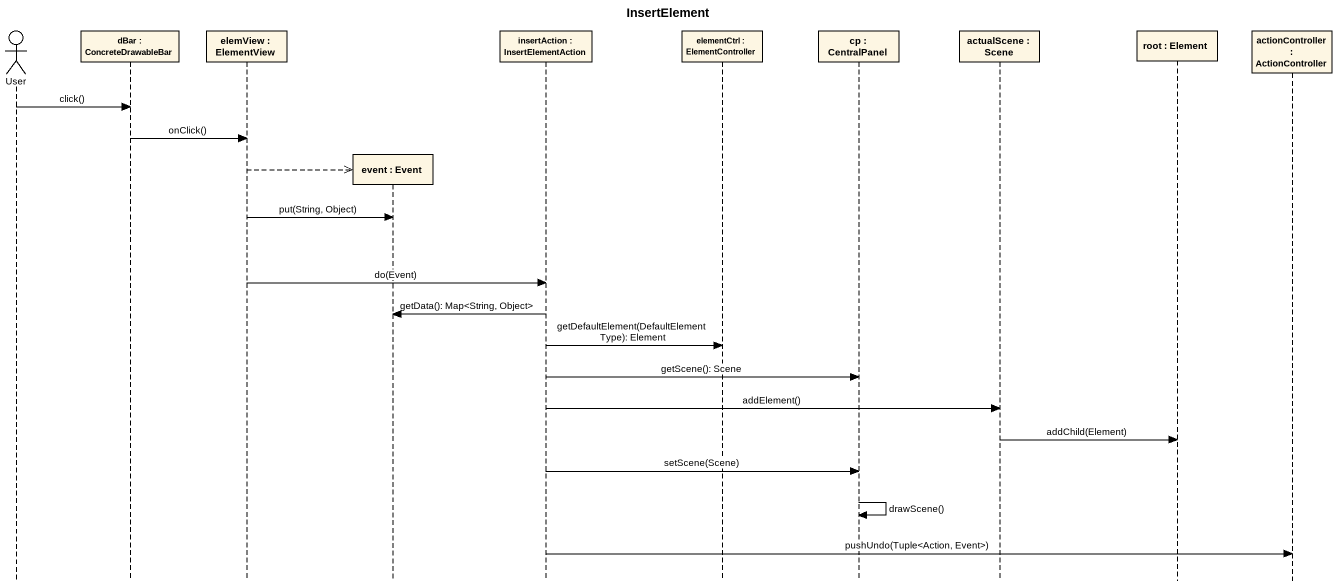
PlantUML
@startuml
title InsertElement
hide footbox
actor User
participant "dBar : ConcreteDrawableBar" as dBar
participant "elemView : ElementView" as elemView
participant "event : Event" as event
participant "insertAction : InsertElementAction" as insertAction
participant "elementCtrl : ElementController" as elementCtrl
participant "cp : CentralPanel" as cp
participant "actualScene : Scene" as actualScene
participant "root : Element" as root
participant "actionController : ActionController" as actionController

User -> dBar : click()
dBar -> elemView : onClick()
elemView -->> event **
elemView -> event : put(String, Object)
elemView -> insertAction : do(Event)
insertAction -> event : getData(): Map<String, Object>
insertAction -> elementCtrl : getDefaultElement(DefaultElementType): Element
insertAction -> cp : getScene(): Scene
insertAction -> actualScene : addElement()
actualScene -> root : addChild(Element)
insertAction -> cp : setScene(Scene)
cp -> cp : drawScene()
insertAction -> actionController : pushUndo(Tuple<Action, Event>)
@enduml
